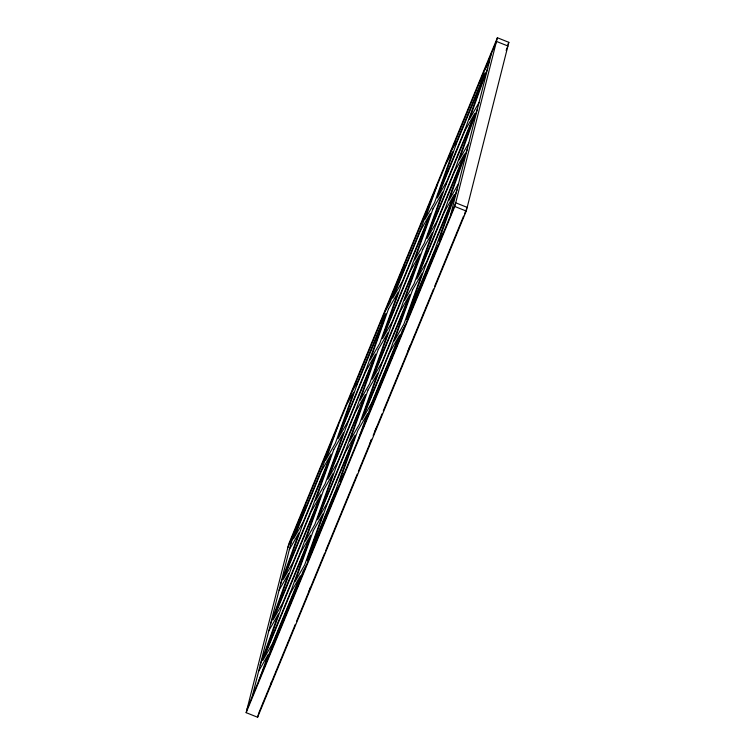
<?xml version="1.0" encoding="UTF-8"?>
<svg xmlns="http://www.w3.org/2000/svg" width="755" height="755" viewBox="0 0 755 755"><rect width="100%" height="100%" fill="white"/><g stroke="black" fill="none" stroke-linecap="round" stroke-linejoin="round"><path stroke-width="1.13" d="M246.158 712.663L288.75 543.94L497.394 37.75L508.842 42.337L466.25 211.06L257.606 717.25L246.158 712.663L454.793 206.474L497.394 37.75M252.264 696.421L293.006 535.031M257.606 717.25L258.304 714.504M450.537 215.383L491.278 53.992M290.864 543.421L300.028 517.873M305.114 505.529L294.29 535.72L322.272 467.826L333.097 437.636M280.634 583.945L298.952 532.86L289.288 549.649M338.183 425.301L325.688 460.135L335.352 443.336L353.67 392.241L347.083 403.698M270.403 624.479L288.721 573.385L279.057 590.183M260.164 665.013L278.491 613.919L268.827 630.718M399.235 277.179L390.071 302.717L385.239 311.117M404.321 264.835L393.497 295.026L421.479 227.132L432.304 196.942M259.097 679.991L268.252 654.443L258.597 671.242M264.184 667.647L271.677 646.752L299.659 578.859L292.166 599.763M437.39 184.597L424.895 219.431L434.559 202.633L452.877 151.547L446.29 162.995M297.253 587.418L303.085 571.158L306.152 565.816M487.711 68.261L469.384 119.347L479.048 102.557M358.304 439.297L367.468 413.749L357.804 430.548L339.486 481.643L344.318 473.243M270.554 684.577L271.696 681.387M363.391 426.952L370.884 406.048L398.866 338.164L391.373 359.059M477.471 108.786L459.153 159.881L468.817 143.082M396.46 346.724L402.292 330.464L405.369 325.122M467.241 149.32L448.923 200.415L458.587 183.616M309.097 590.92L310.258 587.664M457.011 189.845L438.693 240.939L443.525 232.54M370.139 442.817L371.281 439.627M374.848 431.539L376.028 428.236M407.917 351.301L409.861 345.884M287.825 547.611L496.46 41.421L507.917 45.998L506.124 50.358M507.945 44.507L508.842 42.337M247.083 709.002L455.718 202.802L467.175 207.389M258.54 713.579L262.853 703.103M263.023 702.697L265.062 697.743M265.269 697.252L273.348 677.66M273.593 677.065L275.584 672.214M275.83 671.62L279.416 662.918M279.624 662.418L284.559 650.442M284.805 649.857L286.145 646.591M286.353 646.091L287.702 642.826M287.948 642.241L289.948 637.38M290.184 636.795L295.328 624.319M296.47 621.554L300.499 611.767M300.716 611.257L311.032 586.22M311.268 585.644L312.617 582.379M312.825 581.86L323.149 556.822M323.376 556.256L324.725 552.99M325.622 550.82L326.972 547.554M327.189 547.026L335.937 525.782M336.154 525.253L337.504 521.988M337.73 521.431L341.326 512.73M341.543 512.192L348.055 496.403M348.272 495.865L349.622 492.6M349.848 492.043L351.858 487.154M352.085 486.607L357.247 474.093M358.37 471.365L362.409 461.579M362.627 461.031L363.976 457.766M364.203 457.219L371.602 439.259M373.168 435.456L374.518 432.19M374.744 431.643L376.764 426.745M376.99 426.197L382.143 413.693M383.266 410.956L387.306 401.16M387.523 400.631L388.872 397.366M389.099 396.8L397.847 375.594M398.074 375.037L399.423 371.762M399.64 371.243L403.227 362.542M403.463 361.966L413.778 336.928M413.995 336.419L422.753 315.156M422.96 314.646L424.31 311.39M424.546 310.805L425.895 307.54M426.103 307.03L428.142 302.094M428.349 301.594L433.521 289.033M434.625 286.353L436.418 282.002M436.664 281.417L438.664 276.557M438.91 275.971L440.25 272.706M440.458 272.206L449.225 250.934M449.433 250.443L450.773 247.178M451.018 246.583L459.748 225.405M459.993 224.811L461.994 219.969M462.239 219.365L463.589 216.1M464.485 213.92L466.741 208.437M484.446 70.423L489.278 62.023M479.359 82.767L485.069 72.839L457.086 140.732L451.377 150.651M380.152 323.461L385.862 313.533L357.879 381.426L352.17 391.354M438.438 244.884L434.484 251.755L406.501 319.648L410.456 312.778M339.221 485.588L335.277 492.458L307.294 560.342L311.249 553.472M454.793 206.474L466.25 211.06M302.377 525.159L284.05 576.254L312.032 508.36L330.36 457.266L302.377 525.159M292.138 565.684L273.82 616.778L301.802 548.894L320.12 497.8L292.138 565.684M333.776 449.574L315.458 500.659L325.122 483.861L343.44 432.775L333.776 449.574M357.096 384.54L338.778 435.635L366.76 367.751L385.078 316.656L357.096 384.54M281.908 606.218L263.589 657.312L291.572 589.419L309.89 538.334L281.908 606.218M323.546 490.099L305.228 541.193L314.892 524.395L333.21 473.3L323.546 490.099M346.866 425.074L328.538 476.169L356.52 408.276L374.848 357.181L346.866 425.074M388.495 308.955L370.176 360.05L379.841 343.251L398.159 292.157L388.495 308.955M313.316 530.633L294.997 581.727L304.652 564.929L322.98 513.834L313.316 530.633M336.626 465.608L318.308 516.694L346.29 448.81L364.608 397.715L336.626 465.608M378.264 349.489L359.946 400.575L369.61 383.785L387.928 332.691L378.264 349.489M401.584 284.456L383.266 335.55L411.248 267.666L429.567 216.572L401.584 284.456M326.396 506.133L308.078 557.228L336.06 489.334L354.378 438.249L326.396 506.133M368.034 390.014L349.716 441.109L359.38 424.31L377.698 373.215L368.034 390.014M391.354 324.99L373.027 376.084L401.009 308.191L419.336 257.106L391.354 324.99M432.983 208.871L414.665 259.965L424.329 243.167L442.647 192.072L432.983 208.871M456.303 143.846L437.985 194.941L465.967 127.048L484.285 75.953L456.303 143.846M381.115 365.524L362.796 416.609L390.779 348.725L409.097 297.63L381.115 365.524M422.753 249.405L404.435 300.499L414.099 283.701L432.417 232.606L422.753 249.405M446.073 184.38L427.755 235.466L455.737 167.582L474.055 116.487L446.073 184.38M412.523 289.929L394.204 341.024L403.868 324.225L422.187 273.14L412.523 289.929M435.843 224.905L417.515 276L445.497 208.106L463.825 157.021L435.843 224.905M425.603 265.439L407.285 316.534L435.267 248.64L453.585 197.546L425.603 265.439M321.479 470.95L293.497 538.834L303.161 522.045L331.143 454.151L321.479 470.95M420.686 230.247L392.704 298.14L402.368 281.341L430.35 213.457L420.686 230.247M365.967 370.865L337.985 438.749L347.649 421.96L375.631 354.067L365.967 370.865M465.174 130.171L437.192 198.055L446.856 181.257L474.838 113.373L465.174 130.171M311.249 511.475L283.267 579.368L292.931 562.569L320.913 494.685L311.249 511.475M410.456 270.781L382.474 338.674L392.138 321.875L420.12 253.982L410.456 270.781M355.737 411.399L327.755 479.283L337.419 462.485L365.401 394.601L355.737 411.399M454.944 170.696L426.962 238.589L436.626 221.791L464.608 153.897L454.944 170.696M301.018 552.009L273.036 619.902L282.7 603.103L310.683 535.21L301.018 552.009M400.225 311.315L372.243 379.199L381.907 362.4L409.889 294.516L400.225 311.315M345.507 451.924L317.525 519.817L327.189 503.019L355.171 435.125L345.507 451.924M444.714 211.23L416.732 279.114L426.396 262.315L454.378 194.431L444.714 211.23M290.788 592.543L262.806 660.427L272.461 643.628L300.443 575.744L290.788 592.543M389.995 351.839L362.013 419.733L371.677 402.934L399.659 335.041L389.995 351.839"/></g></svg>
